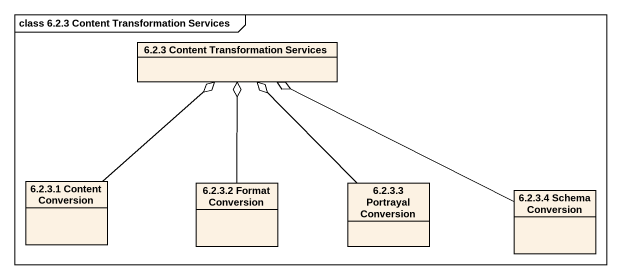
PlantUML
@startuml
mainframe class 6.2.3 Content Transformation Services
hide circle
hide empty members
class "6.2.3 Content Transformation Services" as c6_2_3_Content
class "6.2.3.1 Content Conversion" as c6_2_3_1_Content_Conversion
class "6.2.3.2 Format Conversion" as c6_2_3_2_Format_Conversion
class "6.2.3.3 Portrayal Conversion" as c6_2_3_3_Portrayal_Conversion
class "6.2.3.4 Schema Conversion" as c6_2_3_4_Schema_Conversion
c6_2_3_1_Content_Conversion -up-o c6_2_3_Content
c6_2_3_2_Format_Conversion -up-o c6_2_3_Content
c6_2_3_3_Portrayal_Conversion -up-o c6_2_3_Content
c6_2_3_4_Schema_Conversion -left-o c6_2_3_Content
@enduml
